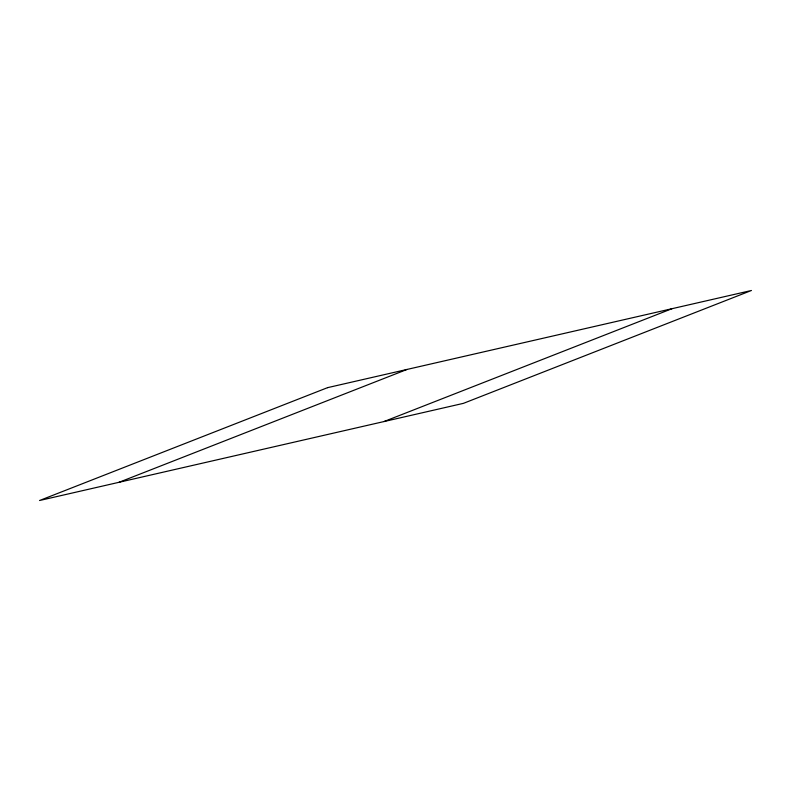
<?xml version="1.0" encoding="UTF-8"?>
<svg xmlns="http://www.w3.org/2000/svg" width="791" height="791" viewBox="0 0 791 791"><rect width="100%" height="100%" fill="white"/><g stroke="black" fill="none" stroke-linecap="round" stroke-linejoin="round"><path stroke-width="1.19" d="M119.026 482.292L407.058 369.437M383.942 421.563L671.974 308.708M327.583 387.649L39.55 500.515L463.417 403.351L751.45 290.485L327.583 387.649"/></g></svg>
